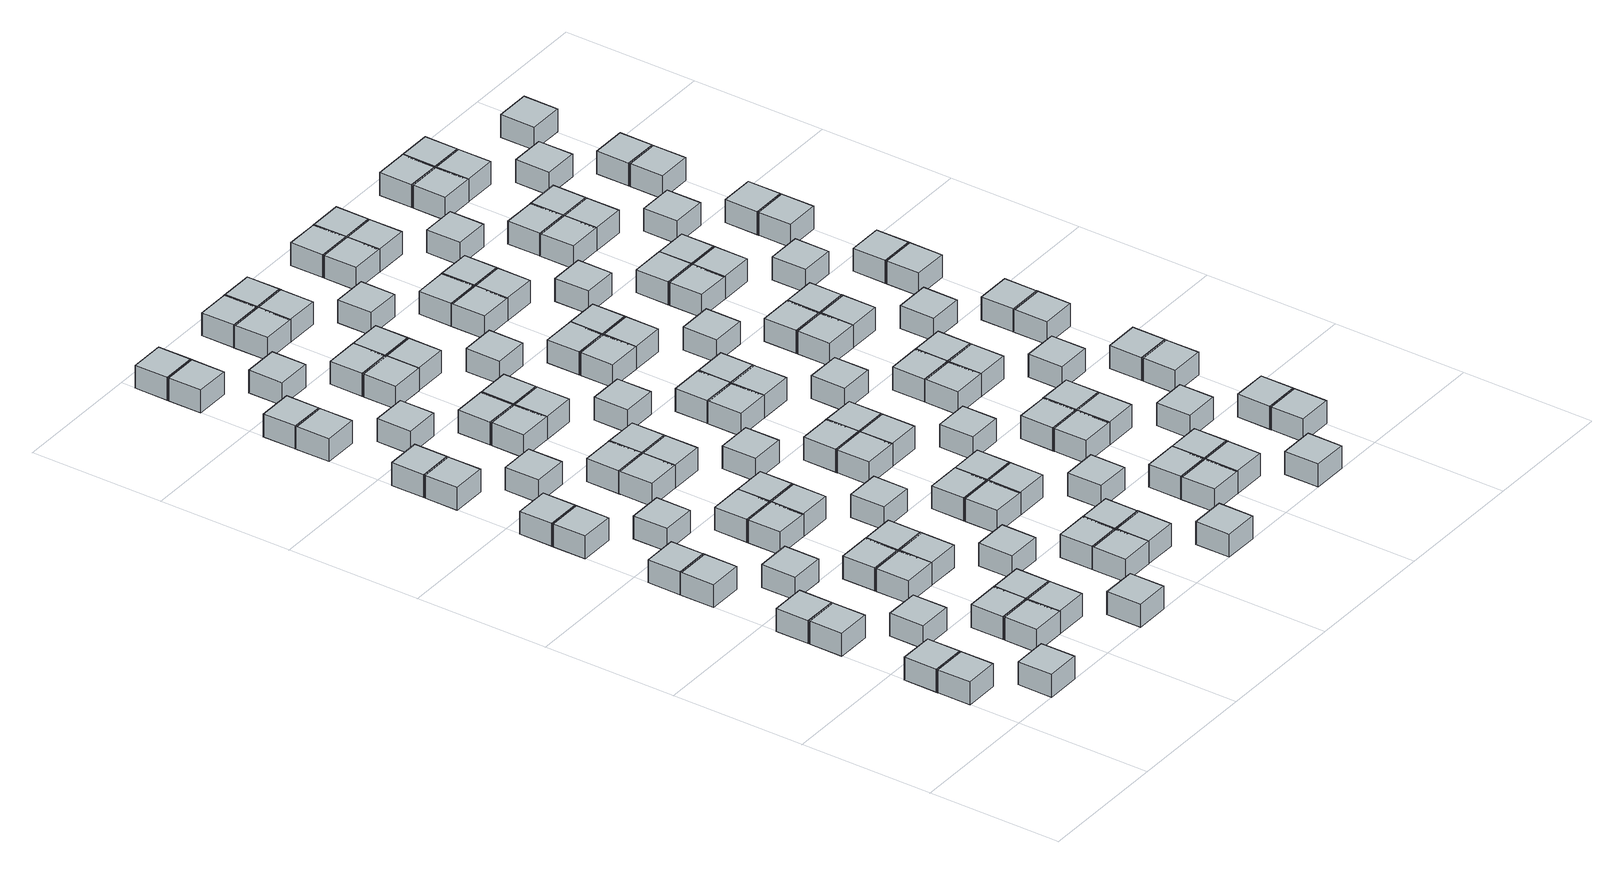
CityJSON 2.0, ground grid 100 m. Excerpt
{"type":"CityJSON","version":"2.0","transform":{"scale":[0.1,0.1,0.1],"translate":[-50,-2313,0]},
"CityObjects":{
"object1":{"type":"GenericCityObject","geometry":[{"type":"Solid","lod":"1","boundaries":[[[[0,1,2,3]],[[4,5,1,0]],[[5,6,2,1]],[[6,7,3,2]],[[7,4,0,3]],[[7,6,5,4]]]]}]},
"object2":{"type":"GenericCityObject","geometry":[{"type":"Solid","lod":"1","boundaries":[[[[8,9,10,11]],[[12,13,9,8]],[[13,14,10,9]],[[14,15,11,10]],[[15,12,8,11]],[[15,14,13,12]]]]}]},
"object3":{"type":"GenericCityObject","geometry":[{"type":"Solid","lod":"1","boundaries":[[[[16,17,18,19]],[[20,21,17,16]],[[21,22,18,17]],[[22,23,19,18]],[[23,20,16,19]],[[23,22,21,20]]]]}]},
"object4":{"type":"GenericCityObject","geometry":[{"type":"Solid","lod":"1","boundaries":[[[[24,25,26,27]],[[28,29,25,24]],[[29,30,26,25]],[[30,31,27,26]],[[31,28,24,27]],[[31,30,29,28]]]]}]},
"object5":{"type":"GenericCityObject","geometry":[{"type":"Solid","lod":"1","boundaries":[[[[32,33,34,35]],[[36,37,33,32]],[[37,38,34,33]],[[38,39,35,34]],[[39,36,32,35]],[[39,38,37,36]]]]}]},
"object6":{"type":"GenericCityObject","geometry":[{"type":"Solid","lod":"1","boundaries":[[[[40,41,42,43]],[[44,45,41,40]],[[45,46,42,41]],[[46,47,43,42]],[[47,44,40,43]],[[47,46,45,44]]]]}]},
"object7":{"type":"GenericCityObject","geometry":[{"type":"Solid","lod":"1","boundaries":[[[[48,49,50,51]],[[52,53,49,48]],[[53,54,50,49]],[[54,55,51,50]],[[55,52,48,51]],[[55,54,53,52]]]]}]},
"object8":{"type":"GenericCityObject","geometry":[{"type":"Solid","lod":"1","boundaries":[[[[56,57,58,59]],[[60,61,57,56]],[[61,62,58,57]],[[62,63,59,58]],[[63,60,56,59]],[[63,62,61,60]]]]}]},
"object9":{"type":"GenericCityObject","geometry":[{"type":"Solid","lod":"1","boundaries":[[[[64,65,66,67]],[[68,69,65,64]],[[69,70,66,65]],[[70,71,67,66]],[[71,68,64,67]],[[71,70,69,68]]]]}]},
"object10":{"type":"GenericCityObject","geometry":[{"type":"Solid","lod":"1","boundaries":[[[[72,73,74,75]],[[76,77,73,72]],[[77,78,74,73]],[[78,79,75,74]],[[79,76,72,75]],[[79,78,77,76]]]]}]},
"object11":{"type":"GenericCityObject","geometry":[{"type":"Solid","lod":"1","boundaries":[[[[80,81,82,83]],[[84,85,81,80]],[[85,86,82,81]],[[86,87,83,82]],[[87,84,80,83]],[[87,86,85,84]]]]}]},
"object12":{"type":"GenericCityObject","geometry":[{"type":"Solid","lod":"1","boundaries":[[[[88,89,90,91]],[[92,93,89,88]],[[93,94,90,89]],[[94,95,91,90]],[[95,92,88,91]],[[95,94,93,92]]]]}]},
"object13":{"type":"GenericCityObject","geometry":[{"type":"Solid","lod":"1","boundaries":[[[[96,97,98,99]],[[100,101,97,96]],[[101,102,98,97]],[[102,103,99,98]],[[103,100,96,99]],[[103,102,101,100]]]]}]},
"object14":{"type":"GenericCityObject","geometry":[{"type":"Solid","lod":"1","boundaries":[[[[104,105,106,107]],[[108,109,105,104]],[[109,110,106,105]],[[110,111,107,106]],[[111,108,104,107]],[[111,110,109,108]]]]}]},
"object15":{"type":"GenericCityObject","geometry":[{"type":"Solid","lod":"1","boundaries":[[[[112,113,114,115]],[[116,117,113,112]],[[117,118,114,113]],[[118,119,115,114]],[[119,116,112,115]],[[119,118,117,116]]]]}]},
"object16":{"type":"GenericCityObject","geometry":[{"type":"Solid","lod":"1","boundaries":[[[[120,121,122,123]],[[124,125,121,120]],[[125,126,122,121]],[[126,127,123,122]],[[127,124,120,123]],[[127,126,125,124]]]]}]},
"object17":{"type":"GenericCityObject","geometry":[{"type":"Solid","lod":"1","boundaries":[[[[128,129,130,131]],[[132,133,129,128]],[[133,134,130,129]],[[134,135,131,130]],[[135,132,128,131]],[[135,134,133,132]]]]}]},
"object18":{"type":"GenericCityObject","geometry":[{"type":"Solid","lod":"1","boundaries":[[[[136,137,138,139]],[[140,141,137,136]],[[141,142,138,137]],[[142,143,139,138]],[[143,140,136,139]],[[143,142,141,140]]]]}]},
"object19":{"type":"GenericCityObject","geometry":[{"type":"Solid","lod":"1","boundaries":[[[[144,145,146,147]],[[148,149,145,144]],[[149,150,146,145]],[[150,151,147,146]],[[151,148,144,147]],[[151,150,149,148]]]]}]},
"object20":{"type":"GenericCityObject","geometry":[{"type":"Solid","lod":"1","boundaries":[[[[152,153,154,155]],[[156,157,153,152]],[[157,158,154,153]],[[158,159,155,154]],[[159,156,152,155]],[[159,158,157,156]]]]}]},
"object21":{"type":"GenericCityObject","geometry":[{"type":"Solid","lod":"1","boundaries":[[[[160,161,162,163]],[[164,165,161,160]],[[165,166,162,161]],[[166,167,163,162]],[[167,164,160,163]],[[167,166,165,164]]]]}]},
"object22":{"type":"GenericCityObject","geometry":[{"type":"Solid","lod":"1","boundaries":[[[[168,169,170,171]],[[172,173,169,168]],[[173,174,170,169]],[[174,175,171,170]],[[175,172,168,171]],[[175,174,173,172]]]]}]},
"object23":{"type":"GenericCityObject","geometry":[{"type":"Solid","lod":"1","boundaries":[[[[176,177,178,179]],[[180,181,177,176]],[[181,182,178,177]],[[182,183,179,178]],[[183,180,176,179]],[[183,182,181,180]]]]}]},
"object24":{"type":"GenericCityObject","geometry":[{"type":"Solid","lod":"1","boundaries":[[[[184,185,186,187]],[[188,189,185,184]],[[189,190,186,185]],[[190,191,187,186]],[[191,188,184,187]],[[191,190,189,188]]]]}]},
"object25":{"type":"GenericCityObject","geometry":[{"type":"Solid","lod":"1","boundaries":[[[[192,193,194,195]],[[196,197,193,192]],[[197,198,194,193]],[[198,199,195,194]],[[199,196,192,195]],[[199,198,197,196]]]]}]},
"object26":{"type":"GenericCityObject","geometry":[{"type":"Solid","lod":"1","boundaries":[[[[200,201,202,203]],[[204,205,201,200]],[[205,206,202,201]],[[206,207,203,202]],[[207,204,200,203]],[[207,206,205,204]]]]}]},
"object27":{"type":"GenericCityObject","geometry":[{"type":"Solid","lod":"1","boundaries":[[[[208,209,210,211]],[[212,213,209,208]],[[213,214,210,209]],[[214,215,211,210]],[[215,212,208,211]],[[215,214,213,212]]]]}]},
"object28":{"type":"GenericCityObject","geometry":[{"type":"Solid","lod":"1","boundaries":[[[[216,217,218,219]],[[220,221,217,216]],[[221,222,218,217]],[[222,223,219,218]],[[223,220,216,219]],[[223,222,221,220]]]]}]},
"object29":{"type":"GenericCityObject","geometry":[{"type":"Solid","lod":"1","boundaries":[[[[224,225,226,227]],[[228,229,225,224]],[[229,230,226,225]],[[230,231,227,226]],[[231,228,224,227]],[[231,230,229,228]]]]}]},
"object30":{"type":"GenericCityObject","geometry":[{"type":"Solid","lod":"1","boundaries":[[[[232,233,234,235]],[[236,237,233,232]],[[237,238,234,233]],[[238,239,235,234]],[[239,236,232,235]],[[239,238,237,236]]]]}]},
"object31":{"type":"GenericCityObject","geometry":[{"type":"Solid","lod":"1","boundaries":[[[[240,241,242,243]],[[244,245,241,240]],[[245,246,242,241]],[[246,247,243,242]],[[247,244,240,243]],[[247,246,245,244]]]]}]},
"object32":{"type":"GenericCityObject","geometry":[{"type":"Solid","lod":"1","boundaries":[[[[248,249,250,251]],[[252,253,249,248]],[[253,254,250,249]],[[254,255,251,250]],[[255,252,248,251]],[[255,254,253,252]]]]}]},
"object33":{"type":"GenericCityObject","geometry":[{"type":"Solid","lod":"1","boundaries":[[[[256,257,258,259]],[[260,261,257,256]],[[261,262,258,257]],[[262,263,259,258]],[[263,260,256,259]],[[263,262,261,260]]]]}]},
"object34":{"type":"GenericCityObject","geometry":[{"type":"Solid","lod":"1","boundaries":[[[[264,265,266,267]],[[268,269,265,264]],[[269,270,266,265]],[[270,271,267,266]],[[271,268,264,267]],[[271,270,269,268]]]]}]},
"object35":{"type":"GenericCityObject","geometry":[{"type":"Solid","lod":"1","boundaries":[[[[272,273,274,275]],[[276,277,273,272]],[[277,278,274,273]],[[278,279,275,274]],[[279,276,272,275]],[[279,278,277,276]]]]}]},
"object36":{"type":"GenericCityObject","geometry":[{"type":"Solid","lod":"1","boundaries":[[[[280,281,282,283]],[[284,285,281,280]],[[285,286,282,281]],[[286,287,283,282]],[[287,284,280,283]],[[287,286,285,284]]]]}]},
"object37":{"type":"GenericCityObject","geometry":[{"type":"Solid","lod":"1","boundaries":[[[[288,289,290,291]],[[292,293,289,288]],[[293,294,290,289]],[[294,295,291,290]],[[295,292,288,291]],[[295,294,293,292]]]]}]},
"object38":{"type":"GenericCityObject","geometry":[{"type":"Solid","lod":"1","boundaries":[[[[296,297,298,299]],[[300,301,297,296]],[[301,302,298,297]],[[302,303,299,298]],[[303,300,296,299]],[[303,302,301,300]]]]}]},
"object39":{"type":"GenericCityObject","geometry":[{"type":"Solid","lod":"1","boundaries":[[[[304,305,306,307]],[[308,309,305,304]],[[309,310,306,305]],[[310,311,307,306]],[[311,308,304,307]],[[311,310,309,308]]]]}]},
"object40":{"type":"GenericCityObject","geometry":[{"type":"Solid","lod":"1","boundaries":[[[[312,313,314,315]],[[316,317,313,312]],[[317,318,314,313]],[[318,319,315,314]],[[319,316,312,315]],[[319,318,317,316]]]]}]},
"object41":{"type":"GenericCityObject","geometry":[{"type":"Solid","lod":"1","boundaries":[[[[320,321,322,323]],[[324,325,321,320]],[[325,326,322,321]],[[326,327,323,322]],[[327,324,320,323]],[[327,326,325,324]]]]}]},
"object42":{"type":"GenericCityObject","geometry":[{"type":"Solid","lod":"1","boundaries":[[[[328,329,330,331]],[[332,333,329,328]],[[333,334,330,329]],[[334,335,331,330]],[[335,332,328,331]],[[335,334,333,332]]]]}]},
"object43":{"type":"GenericCityObject","geometry":[{"type":"Solid","lod":"1","boundaries":[[[[336,337,338,339]],[[340,341,337,336]],[[341,342,338,337]],[[342,343,339,338]],[[343,340,336,339]],[[343,342,341,340]]]]}]},
"object44":{"type":"GenericCityObject","geometry":[{"type":"Solid","lod":"1","boundaries":[[[[344,345,346,347]],[[348,349,345,344]],[[349,350,346,345]],[[350,351,347,346]],[[351,348,344,347]],[[351,350,349,348]]]]}]},
"object45":{"type":"GenericCityObject","geometry":[{"type":"Solid","lod":"1","boundaries":[[[[352,353,354,355]],[[356,357,353,352]],[[357,358,354,353]],[[358,359,355,354]],[[359,356,352,355]],[[359,358,357,356]]]]}]},
"object46":{"type":"GenericCityObject","geometry":[{"type":"Solid","lod":"1","boundaries":[[[[360,361,362,363]],[[364,365,361,360]],[[365,366,362,361]],[[366,367,363,362]],[[367,364,360,363]],[[367,366,365,364]]]]}]},
"object47":{"type":"GenericCityObject","geometry":[{"type":"Solid","lod":"1","boundaries":[[[[368,369,370,371]],[[372,373,369,368]],[[373,374,370,369]],[[374,375,371,370]],[[375,372,368,371]],[[375,374,373,372]]]]}]},
"object48":{"type":"GenericCityObject","geometry":[{"type":"Solid","lod":"1","boundaries":[[[[376,377,378,379]],[[380,381,377,376]],[[381,382,378,377]],[[382,383,379,378]],[[383,380,376,379]],[[383,382,381,380]]]]}]},
"object49":{"type":"GenericCityObject","geometry":[{"type":"Solid","lod":"1","boundaries":[[[[384,385,386,387]],[[388,389,385,384]],[[389,390,386,385]],[[390,391,387,386]],[[391,388,384,387]],[[391,390,389,388]]]]}]},
"object50":{"type":"GenericCityObject","geometry":[{"type":"Solid","lod":"1","boundaries":[[[[392,393,394,395]],[[396,397,393,392]],[[397,398,394,393]],[[398,399,395,394]],[[399,396,392,395]],[[399,398,397,396]]]]}]},
"object51":{"type":"GenericCityObject","geometry":[{"type":"Solid","lod":"1","boundaries":[[[[400,401,402,403]],[[404,405,401,400]],[[405,406,402,401]],[[406,407,403,402]],[[407,404,400,403]],[[407,406,405,404]]]]}]},
"object52":{"type":"GenericCityObject","geometry":[{"type":"Solid","lod":"1","boundaries":[[[[408,409,410,411]],[[412,413,409,408]],[[413,414,410,409]],[[414,415,411,410]],[[415,412,408,411]],[[415,414,413,412]]]]}]},
"object53":{"type":"GenericCityObject","geometry":[{"type":"Solid","lod":"1","boundaries":[[[[416,417,418,419]],[[420,421,417,416]],[[421,422,418,417]],[[422,423,419,418]],[[423,420,416,419]],[[423,422,421,420]]]]}]},
"object54":{"type":"GenericCityObject","geometry":[{"type":"Solid","lod":"1","boundaries":[[[[424,425,426,427]],[[428,429,425,424]],[[429,430,426,425]],[[430,431,427,426]],[[431,428,424,427]],[[431,430,429,428]]]]}]},
"object55":{"type":"GenericCityObject","geometry":[{"type":"Solid","lod":"1","boundaries":[[[[432,433,434,435]],[[436,437,433,432]],[[437,438,434,433]],[[438,439,435,434]],[[439,436,432,435]],[[439,438,437,436]]]]}]},
"object56":{"type":"GenericCityObject","geometry":[{"type":"Solid","lod":"1","boundaries":[[[[440,441,442,443]],[[444,445,441,440]],[[445,446,442,441]],[[446,447,443,442]],[[447,444,440,443]],[[447,446,445,444]]]]}]},
"object57":{"type":"GenericCityObject","geometry":[{"type":"Solid","lod":"1","boundaries":[[[[448,449,450,451]],[[452,453,449,448]],[[453,454,450,449]],[[454,455,451,450]],[[455,452,448,451]],[[455,454,453,452]]]]}]},
"object58":{"type":"GenericCityObject","geometry":[{"type":"Solid","lod":"1","boundaries":[[[[456,457,458,459]],[[460,461,457,456]],[[461,462,458,457]],[[462,463,459,458]],[[463,460,456,459]],[[463,462,461,460]]]]}]},
"object59":{"type":"GenericCityObject","geometry":[{"type":"Solid","lod":"1","boundaries":[[[[464,465,466,467]],[[468,469,465,464]],[[469,470,466,465]],[[470,471,467,466]],[[471,468,464,467]],[[471,470,469,468]]]]}]},
"object60":{"type":"GenericCityObject","geometry":[{"type":"Solid","lod":"1","boundaries":[[[[472,473,474,475]],[[476,477,473,472]],[[477,478,474,473]],[[478,479,475,474]],[[479,476,472,475]],[[479,478,477,476]]]]}]},
"object61":{"type":"GenericCityObject","geometry":[{"type":"Solid","lod":"1","boundaries":[[[[480,481,482,483]],[[484,485,481,480]],[[485,486,482,481]],[[486,487,483,482]],[[487,484,480,483]],[[487,486,485,484]]]]}]},
"object62":{"type":"GenericCityObject","geometry":[{"type":"Solid","lod":"1","boundaries":[[[[488,489,490,491]],[[492,493,489,488]],[[493,494,490,489]],[[494,495,491,490]],[[495,492,488,491]],[[495,494,493,492]]]]}]},
"object63":{"type":"GenericCityObject","geometry":[{"type":"Solid","lod":"1","boundaries":[[[[496,497,498,499]],[[500,501,497,496]],[[501,502,498,497]],[[502,503,499,498]],[[503,500,496,499]],[[503,502,501,500]]]]}]},
"object64":{"type":"GenericCityObject","geometry":[{"type":"Solid","lod":"1","boundaries":[[[[504,505,506,507]],[[508,509,505,504]],[[509,510,506,505]],[[510,511,507,506]],[[511,508,504,507]],[[511,510,509,508]]]]}]},
"object65":{"type":"GenericCityObject","geometry":[{"type":"Solid","lod":"1","boundaries":[[[[512,513,514,515]],[[516,517,513,512]],[[517,518,514,513]],[[518,519,515,514]],[[519,516,512,515]],[[519,518,517,516]]]]}]},
"object66":{"type":"GenericCityObject","geometry":[{"type":"Solid","lod":"1","boundaries":[[[[520,521,522,523]],[[524,525,521,520]],[[525,526,522,521]],[[526,527,523,522]],[[527,524,520,523]],[[527,526,525,524]]]]}]},
"object67":{"type":"GenericCityObject","geometry":[{"type":"Solid","lod":"1","boundaries":[[[[528,529,530,531]],[[532,533,529,528]],[[533,534,530,529]],[[534,535,531,530]],[[535,532,528,531]],[[535,534,533,532]]]]}]},
"object68":{"type":"GenericCityObject","geometry":[{"type":"Solid","lod":"1","boundaries":[[[[536,537,538,539]],[[540,541,537,536]],[[541,542,538,537]],[[542,543,539,538]],[[543,540,536,539]],[[543,542,541,540]]]]}]},
"object69":{"type":"GenericCityObject","geometry":[{"type":"Solid","lod":"1","boundaries":[[[[544,545,546,547]],[[548,549,545,544]],[[549,550,546,545]],[[550,551,547,546]],[[551,548,544,547]],[[551,550,549,548]]]]}]},
"object70":{"type":"GenericCityObject","geometry":[{"type":"Solid","lod":"1","boundaries":[[[[552,553,554,555]],[[556,557,553,552]],[[557,558,554,553]],[[558,559,555,554]],[[559,556,552,555]],[[559,558,557,556]]]]}]},
"object71":{"type":"GenericCityObject","geometry":[{"type":"Solid","lod":"1","boundaries":[[[[560,561,562,563]],[[564,565,561,560]],[[565,566,562,561]],[[566,567,563,562]],[[567,564,560,563]],[[567,566,565,564]]]]}]},
"object72":{"type":"GenericCityObject","geometry":[{"type":"Solid","lod":"1","boundaries":[[[[568,569,570,571]],[[572,573,569,568]],[[573,574,570,569]],[[574,575,571,570]],[[575,572,568,571]],[[575,574,573,572]]]]}]},
"object73":{"type":"GenericCityObject","geometry":[{"type":"Solid","lod":"1","boundaries":[[[[576,577,578,579]],[[580,581,577,576]],[[581,582,578,577]],[[582,583,579,578]],[[583,580,576,579]],[[583,582,581,580]]]]}]},
"object74":{"type":"GenericCityObject","geometry":[{"type":"Solid","lod":"1","boundaries":[[[[584,585,586,587]],[[588,589,585,584]],[[589,590,586,585]],[[590,591,587,586]],[[591,588,584,587]],[[591,590,589,588]]]]}]},
"object75":{"type":"GenericCityObject","geometry":[{"type":"Solid","lod":"1","boundaries":[[[[592,593,594,595]],[[596,597,593,592]],[[597,598,594,593]],[[598,599,595,594]],[[599,596,592,595]],[[599,598,597,596]]]]}]},
"object76":{"type":"GenericCityObject","geometry":[{"type":"Solid","lod":"1","boundaries":[[[[600,601,602,603]],[[604,605,601,600]],[[605,606,602,601]],[[606,607,603,602]],[[607,604,600,603]],[[607,606,605,604]]]]}]},
"object77":{"type":"GenericCityObject","geometry":[{"type":"Solid","lod":"1","boundaries":[[[[608,609,610,611]],[[612,613,609,608]],[[613,614,610,609]],[[614,615,611,610]],[[615,612,608,611]],[[615,614,613,612]]]]}]},
"object78":{"type":"GenericCityObject","geometry":[{"type":"Solid","lod":"1","boundaries":[[[[616,617,618,619]],[[620,621,617,616]],[[621,622,618,617]],[[622,623,619,618]],[[623,620,616,619]],[[623,622,621,620]]]]}]},
"object79":{"type":"GenericCityObject","geometry":[{"type":"Solid","lod":"1","boundaries":[[[[624,625,626,627]],[[628,629,625,624]],[[629,630,626,625]],[[630,631,627,626]],[[631,628,624,627]],[[631,630,629,628]]]]}]},
"object80":{"type":"GenericCityObject","geometry":[{"type":"Solid","lod":"1","boundaries":[[[[632,633,634,635]],[[636,637,633,632]],[[637,638,634,633]],[[638,639,635,634]],[[639,636,632,635]],[[639,638,637,636]]]]}]},
"object81":{"type":"GenericCityObject","geometry":[{"type":"Solid","lod":"1","boundaries":[[[[640,641,642,643]],[[644,645,641,640]],[[645,646,642,641]],[[646,647,643,642]],[[647,644,640,643]],[[647,646,645,644]]]]}]},
"object82":{"type":"GenericCityObject","geometry":[{"type":"Solid","lod":"1","boundaries":[[[[648,649,650,651]],[[652,653,649,648]],[[653,654,650,649]],[[654,655,651,650]],[[655,652,648,651]],[[655,654,653,652]]]]}]},
"object83":{"type":"GenericCityObject","geometry":[{"type":"Solid","lod":"1","boundaries":[[[[656,657,658,659]],[[660,661,657,656]],[[661,662,658,657]],[[662,663,659,658]],[[663,660,656,659]],[[663,662,661,660]]]]}]},
"object84":{"type":"GenericCityObject","geometry":[{"type":"Solid","lod":"1","boundaries":[[[[664,665,666,667]],[[668,669,665,664]],[[669,670,666,665]],[[670,671,667,666]],[[671,668,664,667]],[[671,670,669,668]]]]}]},
"object85":{"type":"GenericCityObject","geometry":[{"type":"Solid","lod":"1","boundaries":[[[[672,673,674,675]],[[676,677,673,672]],[[677,678,674,673]],[[678,679,675,674]],[[679,676,672,675]],[[679,678,677,676]]]]}]},
"object86":{"type":"GenericCityObject","geometry":[{"type":"Solid","lod":"1","boundaries":[[[[680,681,682,683]],[[684,685,681,680]],[[685,686,682,681]],[[686,687,683,682]],[[687,684,680,683]],[[687,686,685,684]]]]}]},
"object87":{"type":"GenericCityObject","geometry":[{"type":"Solid","lod":"1","boundaries":[[[[688,689,690,691]],[[692,693,689,688]],[[693,694,690,689]],[[694,695,691,690]],[[695,692,688,691]],[[695,694,693,692]]]]}]},
"object88":{"type":"GenericCityObject","geometry":[{"type":"Solid","lod":"1","boundaries":[[[[696,697,698,699]],[[700,701,697,696]],[[701,702,698,697]],[[702,703,699,698]],[[703,700,696,699]],[[703,702,701,700]]]]}]},
"object89":{"type":"GenericCityObject","geometry":[{"type":"Solid","lod":"1","boundaries":[[[[704,705,706,707]],[[708,709,705,704]],[[709,710,706,705]],[[710,711,707,706]],[[711,708,704,707]],[[711,710,709,708]]]]}]},
"object90":{"type":"GenericCityObject","geometry":[{"type":"Solid","lod":"1","boundaries":[[[[712,713,714,715]],[[716,717,713,712]],[[717,718,714,713]],[[718,719,715,714]],[[719,716,712,715]],[[719,718,717,716]]]]}]},
"object91":{"type":"GenericCityObject","geometry":[{"type":"Solid","lod":"1","boundaries":[[[[720,721,722,723]],[[724,725,721,720]],[[725,726,722,721]],[[726,727,723,722]],[[727,724,720,723]],[[727,726,725,724]]]]}]},
"object92":{"type":"GenericCityObject","geometry":[{"type":"Solid","lod":"1","boundaries":[[[[728,729,730,731]],[[732,733,729,728]],[[733,734,730,729]],[[734,735,731,730]],[[735,732,728,731]],[[735,734,733,732]]]]}]},
"object93":{"type":"GenericCityObject","geometry":[{"type":"Solid","lod":"1","boundaries":[[[[736,737,738,739]],[[740,741,737,736]],[[741,742,738,737]],[[742,743,739,738]],[[743,740,736,739]],[[743,742,741,740]]]]}]},
"object94":{"type":"GenericCityObject","geometry":[{"type":"Solid","lod":"1","boundaries":[[[[744,745,746,747]],[[748,749,745,744]],[[749,750,746,745]],[[750,751,747,746]],[[751,748,744,747]],[[751,750,749,748]]]]}]},
"object95":{"type":"GenericCityObject","geometry":[{"type":"Solid","lod":"1","boundaries":[[[[752,753,754,755]],[[756,757,753,752]],[[757,758,754,753]],[[758,759,755,754]],[[759,756,752,755]],[[759,758,757,756]]]]}]},
"object96":{"type":"GenericCityObject","geometry":[{"type":"Solid","lod":"1","boundaries":[[[[760,761,762,763]],[[764,765,761,760]],[[765,766,762,761]],[[766,767,763,762]],[[767,764,760,763]],[[767,766,765,764]]]]}]},
"object97":{"type":"GenericCityObject","geometry":[{"type":"Solid","lod":"1","boundaries":[[[[768,769,770,771]],[[772,773,769,768]],[[773,774,770,769]],[[774,775,771,770]],[[775,772,768,771]],[[775,774,773,772]]]]}]},
"object98":{"type":"GenericCityObject","geometry":[{"type":"Solid","lod":"1","boundaries":[[[[776,777,778,779]],[[780,781,777,776]],[[781,782,778,777]],[[782,783,779,778]],[[783,780,776,779]],[[783,782,781,780]]]]}]},
"object99":{"type":"GenericCityObject","geometry":[{"type":"Solid","lod":"1","boundaries":[[[[784,785,786,787]],[[788,789,785,784]],[[789,790,786,785]],[[790,791,787,786]],[[791,788,784,787]],[[791,790,789,788]]]]}]},
"object100":{"type":"GenericCityObject","geometry":[{"type":"Solid","lod":"1","boundaries":[[[[792,793,794,795]],[[796,797,793,792]],[[797,798,794,793]],[[798,799,795,794]],[[799,796,792,795]],[[799,798,797,796]]]]}]},
"object101":{"type":"GenericCityObject","geometry":[{"type":"Solid","lod":"1","boundaries":[[[[800,801,802,803]],[[804,805,801,800]],[[805,806,802,801]],[[806,807,803,802]],[[807,804,800,803]],[[807,806,805,804]]]]}]},
"object102":{"type":"GenericCityObject","geometry":[{"type":"Solid","lod":"1","boundaries":[[[[808,809,810,811]],[[812,813,809,808]],[[813,814,810,809]],[[814,815,811,810]],[[815,812,808,811]],[[815,814,813,812]]]]}]},
"object103":{"type":"GenericCityObject","geometry":[{"type":"Solid","lod":"1","boundaries":[[[[816,817,818,819]],[[820,821,817,816]],[[821,822,818,817]],[[822,823,819,818]],[[823,820,816,819]],[[823,822,821,820]]]]}]},
"object104":{"type":"GenericCityObject","geometry":[{"type":"Solid","lod":"1","boundaries":[[[[824,825,826,827]],[[828,829,825,824]],[[829,830,826,825]],[[830,831,827,826]],[[831,828,824,827]],[[831,830,829,828]]]]}]},
"object105":{"type":"GenericCityObject","geometry":[{"type":"Solid","lod":"1","boundaries":[[[[832,833,834,835]],[[836,837,833,832]],[[837,838,834,833]],[[838,839,835,834]],[[839,836,832,835]],[[839,838,837,836]]]]}]},
"object106":{"type":"GenericCityObject","geometry":[{"type":"Solid","lod":"1","boundaries":[[[[840,841,842,843]],[[844,845,841,840]],[[845,846,842,841]],[[846,847,843,842]],[[847,844,840,843]],[[847,846,845,844]]]]}]},
"object107":{"type":"GenericCityObject","geometry":[{"type":"Solid","lod":"1","boundaries":[[[[848,849,850,851]],[[852,853,849,848]],[[853,854,850,849]],[[854,855,851,850]],[[855,852,848,851]],[[855,854,853,852]]]]}]},
"object108":{"type":"GenericCityObject","geometry":[{"type":"Solid","lod":"1","boundaries":[[[[856,857,858,859]],[[860,861,857,856]],[[861,862,858,857]],[[862,863,859,858]],[[863,860,856,859]],[[863,862,861,860]]]]}]},
"object109":{"type":"GenericCityObject","geometry":[{"type":"Solid","lod":"1","boundaries":[[[[864,865,866,867]],[[868,869,865,864]],[[869,870,866,865]],[[870,871,867,866]],[[871,868,864,867]],[[871,870,869,868]]]]}]},
"object110":{"type":"GenericCityObject","geometry":[{"type":"Solid","lod":"1","boundaries":[[[[872,873,874,875]],[[876,877,873,872]],[[877,878,874,873]],[[878,879,875,874]],[[879,876,872,875]],[[879,878,877,876]]]]}]},
"object111":{"type":"GenericCityObject","geometry":[{"type":"Solid","lod":"1","boundaries":[[[[880,881,882,883]],[[884,885,881,880]],[[885,886,882,881]],[[886,887,883,882]],[[887,884,880,883]],[[887,886,885,884]]]]}]},
"object112":{"type":"GenericCityObject","geometry":[{"type":"Solid","lod":"1","boundaries":[[[[888,889,890,891]],[[892,893,889,888]],[[893,894,890,889]],[[894,895,891,890]],[[895,892,888,891]],[[895,894,893,892]]]]}]},
"object113":{"type":"GenericCityObject","geometry":[{"type":"Solid","lod":"1","boundaries":[[[[896,897,898,899]],[[900,901,897,896]],[[901,902,898,897]],[[902,903,899,898]],[[903,900,896,899]],[[903,902,901,900]]]]}]},
"object114":{"type":"GenericCityObject","geometry":[{"type":"Solid","lod":"1","boundaries":[[[[904,905,906,907]],[[908,909,905,904]],[[909,910,906,905]],[[910,911,907,906]],[[911,908,904,907]],[[911,910,909,908]]]]}]},
"object115":{"type":"GenericCityObject","geometry":[{"type":"Solid","lod":"1","boundaries":[[[[912,913,914,915]],[[916,917,913,912]],[[917,918,914,913]],[[918,919,915,914]],[[919,916,912,915]],[[919,918,917,916]]]]}]},
"object116":{"type":"GenericCityObject","geometry":[{"type":"Solid","lod":"1","boundaries":[[[[920,921,922,923]],[[924,925,921,920]],[[925,926,922,921]],[[926,927,923,922]],[[927,924,920,923]],[[927,926,925,924]]]]}]},
"object117":{"type":"GenericCityObject","geometry":[{"type":"Solid","lod":"1","boundaries":[[[[928,929,930,931]],[[932,933,929,928]],[[933,934,930,929]],[[934,935,931,930]],[[935,932,928,931]],[[935,934,933,932]]]]}]},
"object118":{"type":"GenericCityObject","geometry":[{"type":"Solid","lod":"1","boundaries":[[[[936,937,938,939]],[[940,941,937,936]],[[941,942,938,937]],[[942,943,939,938]],[[943,940,936,939]],[[943,942,941,940]]]]}]},
"object119":{"type":"GenericCityObject","geometry":[{"type":"Solid","lod":"1","boundaries":[[[[944,945,946,947]],[[948,949,945,944]],[[949,950,946,945]],[[950,951,947,946]],[[951,948,944,947]],[[951,950,949,948]]]]}]},
"object120":{"type":"GenericCityObject","geometry":[{"type":"Solid","lod":"1","boundaries":[[[[952,953,954,955]],[[956,957,953,952]],[[957,958,954,953]],[[958,959,955,954]],[[959,956,952,955]],[[959,958,957,956]]]]}]},
"object121":{"type":"GenericCityObject","geometry":[{"type":"Solid","lod":"1","boundaries":[[[[960,961,962,963]],[[964,965,961,960]],[[965,966,962,961]],[[966,967,963,962]],[[967,964,960,963]],[[967,966,965,964]]]]}]},
"object122":{"type":"GenericCityObject","geometry":[{"type":"Solid","lod":"1","boundaries":[[[[968,969,970,971]],[[972,973,969,968]],[[973,974,970,969]],[[974,975,971,970]],[[975,972,968,971]],[[975,974,973,972]]]]}]},
"object123":{"type":"GenericCityObject","geometry":[{"type":"Solid","lod":"1","boundaries":[[[[976,977,978,979]],[[980,981,977,976]],[[981,982,978,977]],[[982,983,979,978]],[[983,980,976,979]],[[983,982,981,980]]]]}]},
"object124":{"type":"GenericCityObject","geometry":[{"type":"Solid","lod":"1","boundaries":[[[[984,985,986,987]],[[988,989,985,984]],[[989,990,986,985]],[[990,991,987,986]],[[991,988,984,987]],[[991,990,989,988]]]]}]},
"object125":{"type":"GenericCityObject","geometry":[{"type":"Solid","lod":"1","boundaries":[[[[992,993,994,995]],[[996,997,993,992]],[[997,998,994,993]],[[998,999,995,994]],[[999,996,992,995]],[[999,998,997,996]]]]}]},
"object126":{"type":"GenericCityObject","geometry":[{"type":"Solid","lod":"1","boundaries":[[[[1000,1001,1002,1003]],[[1004,1005,1001,1000]],[[1005,1006,1002,1001]],[[1006,1007,1003,1002]],[[1007,1004,1000,1003]],[[1007,1006,1005,1004]]]]}]},
"object127":{"type":"GenericCityObject","geometry":[{"type":"Solid","lod":"1","boundaries":[[[[1008,1009,1010,1011]],[[1012,1013,1009,1008]],[[1013,1014,1010,1009]],[[1014,1015,1011,1010]],[[1015,1012,1008,1011]],[[1015,1014,1013,1012]]]]}]},
"object128":{"type":"GenericCityObject","geometry":[{"type":"Solid","lod":"1","boundaries":[[[[1016,1017,1018,1019]],[[1020,1021,1017,1016]],[[1021,1022,1018,1017]],[[1022,1023,1019,1018]],[[1023,1020,1016,1019]],[[1023,1022,1021,1020]]]]}]},
"object129":{"type":"GenericCityObject","geometry":[{"type":"Solid","lod":"1","boundaries":[[[[1024,1025,1026,1027]],[[1028,1029,1025,1024]],[[1029,1030,1026,1025]],[[1030,1031,1027,1026]],[[1031,1028,1024,1027]],[[1031,1030,1029,1028]]]]}]},
"object130":{"type":"GenericCityObject","geometry":[{"type":"Solid","lod":"1","boundaries":[[[[1032,1033,1034,1035]],[[1036,1037,1033,1032]],[[1037,1038,1034,1033]],[[1038,1039,1035,1034]],[[1039,1036,1032,1035]],[[1039,1038,1037,1036]]]]}]},
"object131":{"type":"GenericCityObject","geometry":[{"type":"Solid","lod":"1","boundaries":[[[[1040,1041,1042,1043]],[[1044,1045,1041,1040]],[[1045,1046,1042,1041]],[[1046,1047,1043,1042]],[[1047,1044,1040,1043]],[[1047,1046,1045,1044]]]]}]},
"object132":{"type":"GenericCityObject","geometry":[{"type":"Solid","lod":"1","boundaries":[[[[1048,1049,1050,1051]],[[1052,1053,1049,1048]],[[1053,1054,1050,1049]],[[1054,1055,1051,1050]],[[1055,1052,1048,1051]],[[1055,1054,1053,1052]]]]}]},
"object133":{"type":"GenericCityObject","geometry":[{"type":"Solid","lod":"1","boundaries":[[[[1056,1057,1058,1059]],[[1060,1061,1057,1056]],[[1061,1062,1058,1057]],[[1062,1063,1059,1058]],[[1063,1060,1056,1059]],[[1063,1062,1061,1060]]]]}]},
"object134":{"type":"GenericCityObject","geometry":[{"type":"Solid","lod":"1","boundaries":[[[[1064,1065,1066,1067]],[[1068,1069,1065,1064]],[[1069,1070,1066,1065]],[[1070,1071,1067,1066]],[[1071,1068,1064,1067]],[[1071,1070,1069,1068]]]]}]},
"object135":{"type":"GenericCityObject","geometry":[{"type":"Solid","lod":"1","boundaries":[[[[1072,1073,1074,1075]],[[1076,1077,1073,1072]],[[1077,1078,1074,1073]],[[1078,1079,1075,1074]],[[1079,1076,1072,1075]],[[1079,1078,1077,1076]]]]}]},
"object136":{"type":"GenericCityObject","geometry":[{"type":"Solid","lod":"1","boundaries":[[[[1080,1081,1082,1083]],[[1084,1085,1081,1080]],[[1085,1086,1082,1081]],[[1086,1087,1083,1082]],[[1087,1084,1080,1083]],[[1087,1086,1085,1084]]]]}]},
"object137":{"type":"GenericCityObject","geometry":[{"type":"Solid","lod":"1","boundaries":[[[[1088,1089,1090,1091]],[[1092,1093,1089,1088]],[[1093,1094,1090,1089]],[[1094,1095,1091,1090]],[[1095,1092,1088,1091]],[[1095,1094,1093,1092]]]]}]},
"object138":{"type":"GenericCityObject","geometry":[{"type":"Solid","lod":"1","boundaries":[[[[1096,1097,1098,1099]],[[1100,1101,1097,1096]],[[1101,1102,1098,1097]],[[1102,1103,1099,1098]],[[1103,1100,1096,1099]],[[1103,1102,1101,1100]]]]}]},
"object139":{"type":"GenericCityObject","geometry":[{"type":"Solid","lod":"1","boundaries":[[[[1104,1105,1106,1107]],[[1108,1109,1105,1104]],[[1109,1110,1106,1105]],[[1110,1111,1107,1106]],[[1111,1108,1104,1107]],[[1111,1110,1109,1108]]]]}]}
},
"vertices":[
[0,380,0],[262,380,0],[262,642,0],[0,642,0],[0,380,175],[262,380,175],[262,642,175],[0,642,175],
[0,630,0],[262,630,0],[262,892,0],[0,892,0],[0,630,175],[262,630,175],[262,892,175],[0,892,175],
[370,0,0],[632,0,0],[632,262,0],[370,262,0],[370,0,175],[632,0,175],[632,262,175],[370,262,175],
[0,1380,0],[262,1380,0],[262,1642,0],[0,1642,0],[0,1380,175],[262,1380,175],[262,1642,175],[0,1642,175],
[0,1630,0],[262,1630,0],[262,1892,0],[0,1892,0],[0,1630,175],[262,1630,175],[262,1892,175],[0,1892,175],
[370,1000,0],[632,1000,0],[632,1262,0],[370,1262,0],[370,1000,175],[632,1000,175],[632,1262,175],[370,1262,175],
[0,2380,0],[262,2380,0],[262,2642,0],[0,2642,0],[0,2380,175],[262,2380,175],[262,2642,175],[0,2642,175],
[0,2630,0],[262,2630,0],[262,2892,0],[0,2892,0],[0,2630,175],[262,2630,175],[262,2892,175],[0,2892,175],
[750,380,0],[1012,380,0],[1012,642,0],[750,642,0],[750,380,175],[1012,380,175],[1012,642,175],[750,642,175],
[750,630,0],[1012,630,0],[1012,892,0],[750,892,0],[750,630,175],[1012,630,175],[1012,892,175],[750,892,175],
[370,2000,0],[632,2000,0],[632,2262,0],[370,2262,0],[370,2000,175],[632,2000,175],[632,2262,175],[370,2262,175],
[0,3380,0],[262,3380,0],[262,3642,0],[0,3642,0],[0,3380,175],[262,3380,175],[262,3642,175],[0,3642,175],
[0,3630,0],[262,3630,0],[262,3892,0],[0,3892,0],[0,3630,175],[262,3630,175],[262,3892,175],[0,3892,175],
[1000,380,0],[1262,380,0],[1262,642,0],[1000,642,0],[1000,380,175],[1262,380,175],[1262,642,175],[1000,642,175],
[750,1380,0],[1012,1380,0],[1012,1642,0],[750,1642,0],[750,1380,175],[1012,1380,175],[1012,1642,175],[750,1642,175],
[1000,630,0],[1262,630,0],[1262,892,0],[1000,892,0],[1000,630,175],[1262,630,175],[1262,892,175],[1000,892,175],
[750,1630,0],[1012,1630,0],[1012,1892,0],[750,1892,0],[750,1630,175],[1012,1630,175],[1012,1892,175],[750,1892,175],
[370,3000,0],[632,3000,0],[632,3262,0],[370,3262,0],[370,3000,175],[632,3000,175],[632,3262,175],[370,3262,175],
[0,4380,0],[262,4380,0],[262,4642,0],[0,4642,0],[0,4380,175],[262,4380,175],[262,4642,175],[0,4642,175],
[1370,0,0],[1632,0,0],[1632,262,0],[1370,262,0],[1370,0,175],[1632,0,175],[1632,262,175],[1370,262,175],
[0,4630,0],[262,4630,0],[262,4892,0],[0,4892,0],[0,4630,175],[262,4630,175],[262,4892,175],[0,4892,175],
[1000,1380,0],[1262,1380,0],[1262,1642,0],[1000,1642,0],[1000,1380,175],[1262,1380,175],[1262,1642,175],[1000,1642,175],
[750,2380,0],[1012,2380,0],[1012,2642,0],[750,2642,0],[750,2380,175],[1012,2380,175],[1012,2642,175],[750,2642,175],
[1000,1630,0],[1262,1630,0],[1262,1892,0],[1000,1892,0],[1000,1630,175],[1262,1630,175],[1262,1892,175],[1000,1892,175],
[750,2630,0],[1012,2630,0],[1012,2892,0],[750,2892,0],[750,2630,175],[1012,2630,175],[1012,2892,175],[750,2892,175],
[370,4000,0],[632,4000,0],[632,4262,0],[370,4262,0],[370,4000,175],[632,4000,175],[632,4262,175],[370,4262,175],
[0,5380,0],[262,5380,0],[262,5642,0],[0,5642,0],[0,5380,175],[262,5380,175],[262,5642,175],[0,5642,175],
[1370,1000,0],[1632,1000,0],[1632,1262,0],[1370,1262,0],[1370,1000,175],[1632,1000,175],[1632,1262,175],[1370,1262,175],
[0,5630,0],[262,5630,0],[262,5892,0],[0,5892,0],[0,5630,175],[262,5630,175],[262,5892,175],[0,5892,175],
[1000,2380,0],[1262,2380,0],[1262,2642,0],[1000,2642,0],[1000,2380,175],[1262,2380,175],[1262,2642,175],[1000,2642,175],
[750,3380,0],[1012,3380,0],[1012,3642,0],[750,3642,0],[750,3380,175],[1012,3380,175],[1012,3642,175],[750,3642,175],
[1000,2630,0],[1262,2630,0],[1262,2892,0],[1000,2892,0],[1000,2630,175],[1262,2630,175],[1262,2892,175],[1000,2892,175],
[750,3630,0],[1012,3630,0],[1012,3892,0],[750,3892,0],[750,3630,175],[1012,3630,175],[1012,3892,175],[750,3892,175],
[1750,380,0],[2012,380,0],[2012,642,0],[1750,642,0],[1750,380,175],[2012,380,175],[2012,642,175],[1750,642,175],
[370,5000,0],[632,5000,0],[632,5262,0],[370,5262,0],[370,5000,175],[632,5000,175],[632,5262,175],[370,5262,175],
[0,6380,0],[262,6380,0],[262,6642,0],[0,6642,0],[0,6380,175],[262,6380,175],[262,6642,175],[0,6642,175],
[1750,630,0],[2012,630,0],[2012,892,0],[1750,892,0],[1750,630,175],[2012,630,175],[2012,892,175],[1750,892,175],
[1370,2000,0],[1632,2000,0],[1632,2262,0],[1370,2262,0],[1370,2000,175],[1632,2000,175],[1632,2262,175],[1370,2262,175],
[0,6630,0],[262,6630,0],[262,6892,0],[0,6892,0],[0,6630,175],[262,6630,175],[262,6892,175],[0,6892,175],
[1000,3380,0],[1262,3380,0],[1262,3642,0],[1000,3642,0],[1000,3380,175],[1262,3380,175],[1262,3642,175],[1000,3642,175],
[750,4380,0],[1012,4380,0],[1012,4642,0],[750,4642,0],[750,4380,175],[1012,4380,175],[1012,4642,175],[750,4642,175],
[1000,3630,0],[1262,3630,0],[1262,3892,0],[1000,3892,0],[1000,3630,175],[1262,3630,175],[1262,3892,175],[1000,3892,175],
[2000,380,0],[2262,380,0],[2262,642,0],[2000,642,0],[2000,380,175],[2262,380,175],[2262,642,175],[2000,642,175],
[750,4630,0],[1012,4630,0],[1012,4892,0],[750,4892,0],[750,4630,175],[1012,4630,175],[1012,4892,175],[750,4892,175],
[1750,1380,0],[2012,1380,0],[2012,1642,0],[1750,1642,0],[1750,1380,175],[2012,1380,175],[2012,1642,175],[1750,1642,175],
[370,6000,0],[632,6000,0],[632,6262,0],[370,6262,0],[370,6000,175],[632,6000,175],[632,6262,175],[370,6262,175],
[2000,630,0],[2262,630,0],[2262,892,0],[2000,892,0],[2000,630,175],[2262,630,175],[2262,892,175],[2000,892,175],
[1750,1630,0],[2012,1630,0],[2012,1892,0],[1750,1892,0],[1750,1630,175],[2012,1630,175],[2012,1892,175],[1750,1892,175],
[1370,3000,0],[1632,3000,0],[1632,3262,0],[1370,3262,0],[1370,3000,175],[1632,3000,175],[1632,3262,175],[1370,3262,175],
[1000,4380,0],[1262,4380,0],[1262,4642,0],[1000,4642,0],[1000,4380,175],[1262,4380,175],[1262,4642,175],[1000,4642,175],
[750,5380,0],[1012,5380,0],[1012,5642,0],[750,5642,0],[750,5380,175],[1012,5380,175],[1012,5642,175],[750,5642,175],
[2370,0,0],[2632,0,0],[2632,262,0],[2370,262,0],[2370,0,175],[2632,0,175],[2632,262,175],[2370,262,175],
[1000,4630,0],[1262,4630,0],[1262,4892,0],[1000,4892,0],[1000,4630,175],[1262,4630,175],[1262,4892,175],[1000,4892,175],
[2000,1380,0],[2262,1380,0],[2262,1642,0],[2000,1642,0],[2000,1380,175],[2262,1380,175],[2262,1642,175],[2000,1642,175],
[750,5630,0],[1012,5630,0],[1012,5892,0],[750,5892,0],[750,5630,175],[1012,5630,175],[1012,5892,175],[750,5892,175],
[1750,2380,0],[2012,2380,0],[2012,2642,0],[1750,2642,0],[1750,2380,175],[2012,2380,175],[2012,2642,175],[1750,2642,175],
[2000,1630,0],[2262,1630,0],[2262,1892,0],[2000,1892,0],[2000,1630,175],[2262,1630,175],[2262,1892,175],[2000,1892,175],
[1750,2630,0],[2012,2630,0],[2012,2892,0],[1750,2892,0],[1750,2630,175],[2012,2630,175],[2012,2892,175],[1750,2892,175],
[1370,4000,0],[1632,4000,0],[1632,4262,0],[1370,4262,0],[1370,4000,175],[1632,4000,175],[1632,4262,175],[1370,4262,175],
[1000,5380,0],[1262,5380,0],[1262,5642,0],[1000,5642,0],[1000,5380,175],[1262,5380,175],[1262,5642,175],[1000,5642,175],
[750,6380,0],[1012,6380,0],[1012,6642,0],[750,6642,0],[750,6380,175],[1012,6380,175],[1012,6642,175],[750,6642,175],
[2370,1000,0],[2632,1000,0],[2632,1262,0],[2370,1262,0],[2370,1000,175],[2632,1000,175],[2632,1262,175],[2370,1262,175],
[1000,5630,0],[1262,5630,0],[1262,5892,0],[1000,5892,0],[1000,5630,175],[1262,5630,175],[1262,5892,175],[1000,5892,175],
[2000,2380,0],[2262,2380,0],[2262,2642,0],[2000,2642,0],[2000,2380,175],[2262,2380,175],[2262,2642,175],[2000,2642,175],
[750,6630,0],[1012,6630,0],[1012,6892,0],[750,6892,0],[750,6630,175],[1012,6630,175],[1012,6892,175],[750,6892,175],
[1750,3380,0],[2012,3380,0],[2012,3642,0],[1750,3642,0],[1750,3380,175],[2012,3380,175],[2012,3642,175],[1750,3642,175],
[2000,2630,0],[2262,2630,0],[2262,2892,0],[2000,2892,0],[2000,2630,175],[2262,2630,175],[2262,2892,175],[2000,2892,175],
[1750,3630,0],[2012,3630,0],[2012,3892,0],[1750,3892,0],[1750,3630,175],[2012,3630,175],[2012,3892,175],[1750,3892,175],
[2750,380,0],[3012,380,0],[3012,642,0],[2750,642,0],[2750,380,175],[3012,380,175],[3012,642,175],[2750,642,175],
[1370,5000,0],[1632,5000,0],[1632,5262,0],[1370,5262,0],[1370,5000,175],[1632,5000,175],[1632,5262,175],[1370,5262,175],
[1000,6380,0],[1262,6380,0],[1262,6642,0],[1000,6642,0],[1000,6380,175],[1262,6380,175],[1262,6642,175],[1000,6642,175],
[2750,630,0],[3012,630,0],[3012,892,0],[2750,892,0],[2750,630,175],[3012,630,175],[3012,892,175],[2750,892,175],
[2370,2000,0],[2632,2000,0],[2632,2262,0],[2370,2262,0],[2370,2000,175],[2632,2000,175],[2632,2262,175],[2370,2262,175],
[1000,6630,0],[1262,6630,0],[1262,6892,0],[1000,6892,0],[1000,6630,175],[1262,6630,175],[1262,6892,175],[1000,6892,175],
[2000,3380,0],[2262,3380,0],[2262,3642,0],[2000,3642,0],[2000,3380,175],[2262,3380,175],[2262,3642,175],[2000,3642,175],
[1750,4380,0],[2012,4380,0],[2012,4642,0],[1750,4642,0],[1750,4380,175],[2012,4380,175],[2012,4642,175],[1750,4642,175],
[2000,3630,0],[2262,3630,0],[2262,3892,0],[2000,3892,0],[2000,3630,175],[2262,3630,175],[2262,3892,175],[2000,3892,175],
[3000,380,0],[3262,380,0],[3262,642,0],[3000,642,0],[3000,380,175],[3262,380,175],[3262,642,175],[3000,642,175],
[1750,4630,0],[2012,4630,0],[2012,4892,0],[1750,4892,0],[1750,4630,175],[2012,4630,175],[2012,4892,175],[1750,4892,175],
[2750,1380,0],[3012,1380,0],[3012,1642,0],[2750,1642,0],[2750,1380,175],[3012,1380,175],[3012,1642,175],[2750,1642,175],
[1370,6000,0],[1632,6000,0],[1632,6262,0],[1370,6262,0],[1370,6000,175],[1632,6000,175],[1632,6262,175],[1370,6262,175],
[3000,630,0],[3262,630,0],[3262,892,0],[3000,892,0],[3000,630,175],[3262,630,175],[3262,892,175],[3000,892,175],
[2750,1630,0],[3012,1630,0],[3012,1892,0],[2750,1892,0],[2750,1630,175],[3012,1630,175],[3012,1892,175],[2750,1892,175],
[2370,3000,0],[2632,3000,0],[2632,3262,0],[2370,3262,0],[2370,3000,175],[2632,3000,175],[2632,3262,175],[2370,3262,175],
[2000,4380,0],[2262,4380,0],[2262,4642,0],[2000,4642,0],[2000,4380,175],[2262,4380,175],[2262,4642,175],[2000,4642,175],
[1750,5380,0],[2012,5380,0],[2012,5642,0],[1750,5642,0],[1750,5380,175],[2012,5380,175],[2012,5642,175],[1750,5642,175],
[3370,0,0],[3632,0,0],[3632,262,0],[3370,262,0],[3370,0,175],[3632,0,175],[3632,262,175],[3370,262,175],
[2000,4630,0],[2262,4630,0],[2262,4892,0],[2000,4892,0],[2000,4630,175],[2262,4630,175],[2262,4892,175],[2000,4892,175],
[3000,1380,0],[3262,1380,0],[3262,1642,0],[3000,1642,0],[3000,1380,175],[3262,1380,175],[3262,1642,175],[3000,1642,175],
[1750,5630,0],[2012,5630,0],[2012,5892,0],[1750,5892,0],[1750,5630,175],[2012,5630,175],[2012,5892,175],[1750,5892,175],
[2750,2380,0],[3012,2380,0],[3012,2642,0],[2750,2642,0],[2750,2380,175],[3012,2380,175],[3012,2642,175],[2750,2642,175],
[3000,1630,0],[3262,1630,0],[3262,1892,0],[3000,1892,0],[3000,1630,175],[3262,1630,175],[3262,1892,175],[3000,1892,175],
[2750,2630,0],[3012,2630,0],[3012,2892,0],[2750,2892,0],[2750,2630,175],[3012,2630,175],[3012,2892,175],[2750,2892,175],
[2370,4000,0],[2632,4000,0],[2632,4262,0],[2370,4262,0],[2370,4000,175],[2632,4000,175],[2632,4262,175],[2370,4262,175],
[2000,5380,0],[2262,5380,0],[2262,5642,0],[2000,5642,0],[2000,5380,175],[2262,5380,175],[2262,5642,175],[2000,5642,175],
[1750,6380,0],[2012,6380,0],[2012,6642,0],[1750,6642,0],[1750,6380,175],[2012,6380,175],[2012,6642,175],[1750,6642,175],
[3370,1000,0],[3632,1000,0],[3632,1262,0],[3370,1262,0],[3370,1000,175],[3632,1000,175],[3632,1262,175],[3370,1262,175],
[2000,5630,0],[2262,5630,0],[2262,5892,0],[2000,5892,0],[2000,5630,175],[2262,5630,175],[2262,5892,175],[2000,5892,175],
[3000,2380,0],[3262,2380,0],[3262,2642,0],[3000,2642,0],[3000,2380,175],[3262,2380,175],[3262,2642,175],[3000,2642,175],
[1750,6630,0],[2012,6630,0],[2012,6892,0],[1750,6892,0],[1750,6630,175],[2012,6630,175],[2012,6892,175],[1750,6892,175],
[2750,3380,0],[3012,3380,0],[3012,3642,0],[2750,3642,0],[2750,3380,175],[3012,3380,175],[3012,3642,175],[2750,3642,175],
[3000,2630,0],[3262,2630,0],[3262,2892,0],[3000,2892,0],[3000,2630,175],[3262,2630,175],[3262,2892,175],[3000,2892,175],
[2750,3630,0],[3012,3630,0],[3012,3892,0],[2750,3892,0],[2750,3630,175],[3012,3630,175],[3012,3892,175],[2750,3892,175],
[3750,380,0],[4012,380,0],[4012,642,0],[3750,642,0],[3750,380,175],[4012,380,175],[4012,642,175],[3750,642,175],
[2370,5000,0],[2632,5000,0],[2632,5262,0],[2370,5262,0],[2370,5000,175],[2632,5000,175],[2632,5262,175],[2370,5262,175],
[2000,6380,0],[2262,6380,0],[2262,6642,0],[2000,6642,0],[2000,6380,175],[2262,6380,175],[2262,6642,175],[2000,6642,175],
[3750,630,0],[4012,630,0],[4012,892,0],[3750,892,0],[3750,630,175],[4012,630,175],[4012,892,175],[3750,892,175],
[3370,2000,0],[3632,2000,0],[3632,2262,0],[3370,2262,0],[3370,2000,175],[3632,2000,175],[3632,2262,175],[3370,2262,175],
[2000,6630,0],[2262,6630,0],[2262,6892,0],[2000,6892,0],[2000,6630,175],[2262,6630,175],[2262,6892,175],[2000,6892,175],
[3000,3380,0],[3262,3380,0],[3262,3642,0],[3000,3642,0],[3000,3380,175],[3262,3380,175],[3262,3642,175],[3000,3642,175],
[2750,4380,0],[3012,4380,0],[3012,4642,0],[2750,4642,0],[2750,4380,175],[3012,4380,175],[3012,4642,175],[2750,4642,175],
[3000,3630,0],[3262,3630,0],[3262,3892,0],[3000,3892,0],[3000,3630,175],[3262,3630,175],[3262,3892,175],[3000,3892,175],
[2750,4630,0],[3012,4630,0],[3012,4892,0],[2750,4892,0],[2750,4630,175],[3012,4630,175],[3012,4892,175],[2750,4892,175],
[3750,1380,0],[4012,1380,0],[4012,1642,0],[3750,1642,0],[3750,1380,175],[4012,1380,175],[4012,1642,175],[3750,1642,175],
[2370,6000,0],[2632,6000,0],[2632,6262,0],[2370,6262,0],[2370,6000,175],[2632,6000,175],[2632,6262,175],[2370,6262,175],
[3750,1630,0],[4012,1630,0],[4012,1892,0],[3750,1892,0],[3750,1630,175],[4012,1630,175],[4012,1892,175],[3750,1892,175],
[3370,3000,0],[3632,3000,0],[3632,3262,0],[3370,3262,0],[3370,3000,175],[3632,3000,175],[3632,3262,175],[3370,3262,175],
[3000,4380,0],[3262,4380,0],[3262,4642,0],[3000,4642,0],[3000,4380,175],[3262,4380,175],[3262,4642,175],[3000,4642,175],
[2750,5380,0],[3012,5380,0],[3012,5642,0],[2750,5642,0],[2750,5380,175],[3012,5380,175],[3012,5642,175],[2750,5642,175],
[3000,4630,0],[3262,4630,0],[3262,4892,0],[3000,4892,0],[3000,4630,175],[3262,4630,175],[3262,4892,175],[3000,4892,175],
[2750,5630,0],[3012,5630,0],[3012,5892,0],[2750,5892,0],[2750,5630,175],[3012,5630,175],[3012,5892,175],[2750,5892,175],
[3750,2380,0],[4012,2380,0],[4012,2642,0],[3750,2642,0],[3750,2380,175],[4012,2380,175],[4012,2642,175],[3750,2642,175],
[3750,2630,0],[4012,2630,0],[4012,2892,0],[3750,2892,0],[3750,2630,175],[4012,2630,175],[4012,2892,175],[3750,2892,175],
[3370,4000,0],[3632,4000,0],[3632,4262,0],[3370,4262,0],[3370,4000,175],[3632,4000,175],[3632,4262,175],[3370,4262,175],
[3000,5380,0],[3262,5380,0],[3262,5642,0],[3000,5642,0],[3000,5380,175],[3262,5380,175],[3262,5642,175],[3000,5642,175],
[2750,6380,0],[3012,6380,0],[3012,6642,0],[2750,6642,0],[2750,6380,175],[3012,6380,175],[3012,6642,175],[2750,6642,175],
[3000,5630,0],[3262,5630,0],[3262,5892,0],[3000,5892,0],[3000,5630,175],[3262,5630,175],[3262,5892,175],[3000,5892,175],
[2750,6630,0],[3012,6630,0],[3012,6892,0],[2750,6892,0],[2750,6630,175],[3012,6630,175],[3012,6892,175],[2750,6892,175],
[3750,3380,0],[4012,3380,0],[4012,3642,0],[3750,3642,0],[3750,3380,175],[4012,3380,175],[4012,3642,175],[3750,3642,175],
[3750,3630,0],[4012,3630,0],[4012,3892,0],[3750,3892,0],[3750,3630,175],[4012,3630,175],[4012,3892,175],[3750,3892,175],
[3370,5000,0],[3632,5000,0],[3632,5262,0],[3370,5262,0],[3370,5000,175],[3632,5000,175],[3632,5262,175],[3370,5262,175],
[3000,6380,0],[3262,6380,0],[3262,6642,0],[3000,6642,0],[3000,6380,175],[3262,6380,175],[3262,6642,175],[3000,6642,175],
[3000,6630,0],[3262,6630,0],[3262,6892,0],[3000,6892,0],[3000,6630,175],[3262,6630,175],[3262,6892,175],[3000,6892,175],
[3750,4380,0],[4012,4380,0],[4012,4642,0],[3750,4642,0],[3750,4380,175],[4012,4380,175],[4012,4642,175],[3750,4642,175],
[3750,4630,0],[4012,4630,0],[4012,4892,0],[3750,4892,0],[3750,4630,175],[4012,4630,175],[4012,4892,175],[3750,4892,175],
[3370,6000,0],[3632,6000,0],[3632,6262,0],[3370,6262,0],[3370,6000,175],[3632,6000,175],[3632,6262,175],[3370,6262,175],
[3750,5380,0],[4012,5380,0],[4012,5642,0],[3750,5642,0],[3750,5380,175],[4012,5380,175],[4012,5642,175],[3750,5642,175],
[3750,5630,0],[4012,5630,0],[4012,5892,0],[3750,5892,0],[3750,5630,175],[4012,5630,175],[4012,5892,175],[3750,5892,175],
[3750,6380,0],[4012,6380,0],[4012,6642,0],[3750,6642,0],[3750,6380,175],[4012,6380,175],[4012,6642,175],[3750,6642,175]
]}
